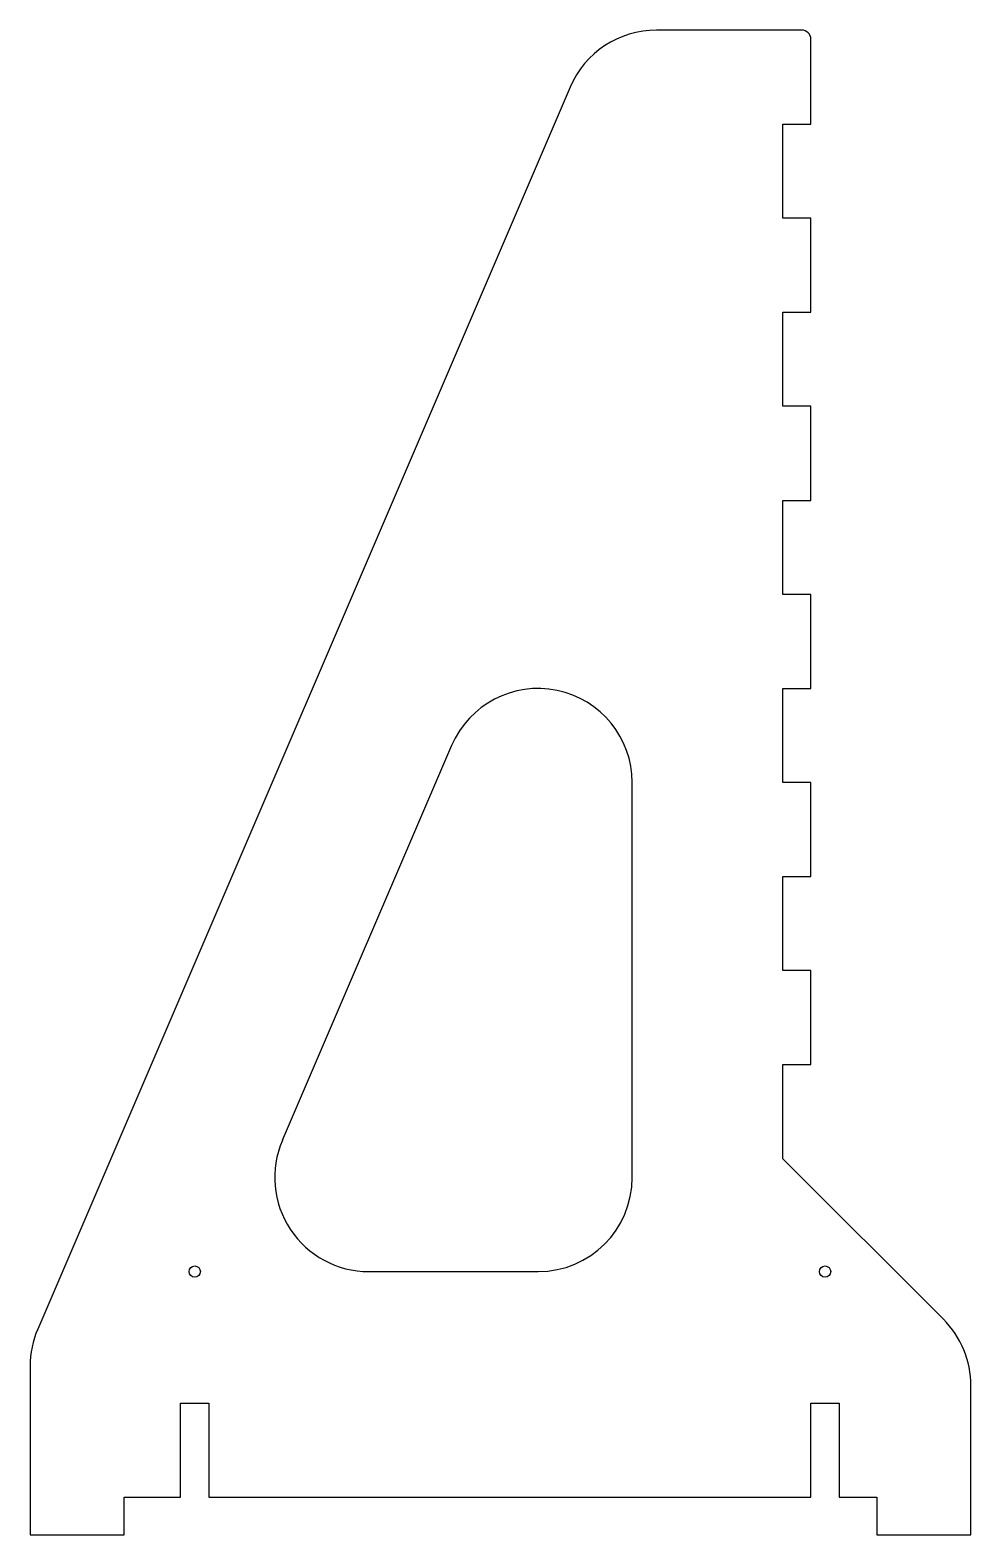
# Model space of a CAD drawing. Header units: millimetres. Extents: x -500 to 0, y 0 to 800.
import ezdxf

# ---------------------------------------------------------------- set-up
doc = ezdxf.new("R2010")
doc.units = ezdxf.units.MM

msp = doc.modelspace()

# ---------------------------------------------------------------- linework, layer by layer
at = {"color": 7, "linetype": 'Continuous', "lineweight": 25}
for p, q in [((-90, 800), (-167.03, 800)), ((-85, 750), (-85, 795)), ((-212.99, 769.7), (-495.96, 109.43)), ((-100, 700), (-100, 750)), ((-100, 750), (-85, 750)), ((-85, 700), (-100, 700)), ((-85, 650), (-85, 700)), ((-100, 600), (-100, 650)), ((-100, 650), (-85, 650)), ((-85, 600), (-100, 600)), ((-85, 550), (-85, 600)), ((-100, 500), (-100, 550)), ((-100, 550), (-85, 550)), ((-85, 500), (-100, 500)), ((-85, 450), (-85, 500)), ((-100, 400), (-100, 450)), ((-100, 450), (-85, 450)), ((-275.96, 419.68), (-365.95, 209.7)), ((-180, 190), (-180, 399.98)), ((-85, 400), (-100, 400)), ((-85, 350), (-85, 400)), ((-100, 300), (-100, 350)), ((-100, 350), (-85, 350)), ((-85, 300), (-100, 300)), ((-85, 250), (-85, 300)), ((-100, 200), (-100, 250)), ((-100, 250), (-85, 250)), ((-14.64, 114.64), (-100, 200)), ((-319.99, 140), (-230, 140)), ((-500, 89.74), (-500, 0)), ((0, 0), (0, 79.29)), ((-420, 20), (-420, 70)), ((-420, 70), (-405, 70)), ((-405, 70), (-405, 20)), ((-85, 20), (-85, 70)), ((-85, 70), (-70, 70)), ((-70, 70), (-70, 20)), ((-450, 0), (-450, 20)), ((-450, 20), (-420, 20)), ((-405, 20), (-85, 20)), ((-70, 20), (-50, 20)), ((-50, 20), (-50, 0)), ((-500, 0), (-450, 0)), ((-50, 0), (0, 0))]:
    msp.add_line(p, q, dxfattribs=at)
for centre in [(-412.5, 140), (-77.5, 140)]:
    msp.add_circle(centre, 3, dxfattribs=at)
for centre, radius, start, end in [((-167.03, 750), 50, 90, 156.80141), ((-90, 795), 5, 0, 90), ((-230, 399.98), 50, 0, 156.80141), ((-319.99, 190), 50, 156.80141, 270), ((-230, 190), 50, 270, 0), ((-50, 79.29), 50, 0, 45), ((-450, 89.74), 50, 156.80141, 180)]:
    msp.add_arc(centre, radius, start, end, dxfattribs=at)

doc.saveas('drawing.dxf')
